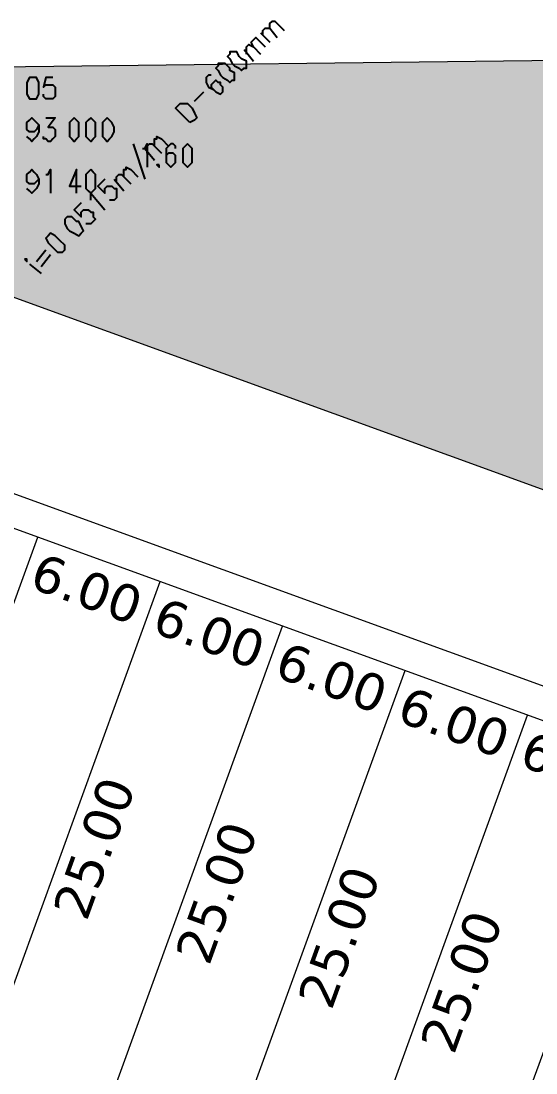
# Model space of a CAD drawing. Header units: centimetres. Extents: x 429547 to 433218, y 9613176 to 9615382.
# Drawn here: x 432625.06 to 432648.77, y 9614630.32 to 9614678.78 of the extents above; entities that cross this region are included whole.
import ezdxf

# ---------------------------------------------------------------- set-up
doc = ezdxf.new("R2010")
doc.units = ezdxf.units.CM
doc.header["$LTSCALE"] = 0.05
doc.layers.add('AREAS', color=6, linetype='Continuous', lineweight=20)
doc.layers.add('p vista', color=1, linetype='Continuous', lineweight=50)
for name, color, linetype in [('DIM', 7, 'Continuous'), ('Hachura', 252, 'Continuous'), ('PDF_PS_IND_DIAMETRO', 1, 'Continuous'), ('PDF_PS_IND_INCLINACAO', 1, 'Continuous'), ('PDF_PS_PONTOS_IDENTIFICACAO_TXT', 1, 'Continuous')]:
    doc.layers.add(name, color=color, linetype=linetype)
doc.styles.add('LEALTÀ PADRÃO', font='verdana.ttf')

msp = doc.modelspace()

# ---------------------------------------------------------------- hatches: boundary and pattern name
at = {"layer": 'Hachura', "linetype": 'Continuous', "lineweight": -2, "true_color": 0x139b48}
h = msp.add_hatch(dxfattribs=at)
h.set_pattern_fill('CROSS', color=114, scale=0.1)
h.set_pattern_definition([(0, (3000, 500), (0.635, 0.635), [0.3175, -0.9525]), (90, (3000.15875, 499.84125), (-0.635, 0.635), [0.3175, -0.9525])])
h.paths.add_polyline_path([(432658.056, 9614677.069), (432596.462, 9614676.347), (432598.012, 9614675.763), (432650.626, 9614656.633)])

# ---------------------------------------------------------------- linework, layer by layer
at = {"layer": 'AREAS', "color": 7, "linetype": 'Continuous', "lineweight": 9}
for p, q in [((432596.462, 9614676.347), (432658.056, 9614677.069)), ((432650.626, 9614656.633), (432598.012, 9614675.763))]:
    msp.add_line(p, q, dxfattribs=at)
at = {"layer": 'p vista', "color": 7, "linetype": 'Continuous', "lineweight": 9}
for p, q in [((432702.785, 9614637.669), (432598.012, 9614675.763)), ((432753.487, 9614610.19), (432594.367, 9614668.044)), ((432759.185, 9614606.522, 0), (432593.968, 9614666.593)), ((432616.976, 9614630.666), (432625.827, 9614655.009)), ((432622.845, 9614629.251), (432631.466, 9614652.959)), ((432628.562, 9614627.414), (432637.104, 9614650.909)), ((432634.201, 9614625.364), (432642.743, 9614648.859)), ((432639.84, 9614623.313), (432648.382, 9614646.809)), ((432645.478, 9614621.263), (432654.021, 9614644.758))]:
    msp.add_line(p, q, dxfattribs=at)
at = {"layer": 'PDF_PS_IND_DIAMETRO', "linetype": 'Continuous', "lineweight": 25}
for points in [[(432636.196, 9614678.129), (432636.196, 9614678.347), (432636.305, 9614678.455), (432636.414, 9614678.455), (432636.522, 9614678.455), (432636.848, 9614678.021)], [(432636.522, 9614678.455), (432636.522, 9614678.564), (432636.522, 9614678.673), (432636.631, 9614678.781), (432636.74, 9614678.781), (432636.848, 9614678.673), (432637.174, 9614678.347)], [(432635.762, 9614677.586), (432635.653, 9614677.803), (432635.762, 9614677.912), (432635.87, 9614678.021), (432635.979, 9614677.912), (432636.305, 9614677.586)], [(432636.088, 9614678.238), (432636.522, 9614677.803)], [(432635.327, 9614677.477), (432635.762, 9614676.934)], [(432635.436, 9614677.26), (432635.436, 9614677.477), (432635.436, 9614677.586), (432635.544, 9614677.695), (432635.762, 9614677.586), (432636.088, 9614677.26)], [(432633.806, 9614676.282), (432633.697, 9614676.282), (432633.589, 9614676.173), (432633.589, 9614676.065), (432633.589, 9614675.956), (432633.697, 9614675.739), (432633.915, 9614675.63), (432634.023, 9614675.521), (432634.241, 9614675.413), (432634.349, 9614675.521), (432634.349, 9614675.63), (432634.349, 9614675.739), (432634.241, 9614675.847), (432634.241, 9614675.956), (432634.132, 9614675.956), (432634.023, 9614676.065), (432633.915, 9614675.956), (432633.806, 9614675.847), (432633.806, 9614675.739), (432633.915, 9614675.63)], [(432633.045, 9614675.087), (432633.48, 9614675.521)]]:
    msp.add_lwpolyline(points, dxfattribs=at)
for points in [[(432634.675, 9614677.26), (432634.567, 9614677.151), (432634.675, 9614677.043), (432634.784, 9614676.825), (432634.892, 9614676.717), (432635.11, 9614676.608), (432635.218, 9614676.499), (432635.327, 9614676.608), (432635.436, 9614676.608), (432635.436, 9614676.717), (432635.436, 9614676.934), (432635.218, 9614677.043), (432635.11, 9614677.151), (432635.001, 9614677.369), (432634.784, 9614677.369), (432634.675, 9614677.369)], [(432634.132, 9614676.717), (432634.023, 9614676.608), (432634.132, 9614676.499), (432634.241, 9614676.282), (432634.349, 9614676.173), (432634.567, 9614676.065), (432634.675, 9614675.956), (432634.784, 9614676.065), (432634.892, 9614676.065), (432634.892, 9614676.173), (432634.892, 9614676.391), (432634.675, 9614676.499), (432634.675, 9614676.608), (432634.458, 9614676.825), (432634.241, 9614676.825), (432634.132, 9614676.825)], [(432632.828, 9614674.109), (432632.176, 9614674.761), (432632.393, 9614674.978), (432632.502, 9614674.978), (432632.611, 9614674.978), (432632.719, 9614674.978), (432632.828, 9614674.869), (432632.937, 9614674.761), (432633.045, 9614674.543), (432633.154, 9614674.326), (432633.045, 9614674.217)]]:
    msp.add_lwpolyline(points, close=True, dxfattribs=at)
at = {"layer": 'PDF_PS_IND_INCLINACAO', "linetype": 'Continuous', "lineweight": 25}
for points in [[(432630.22, 9614673.131), (432630.763, 9614671.501)], [(432630.872, 9614672.696), (432630.872, 9614672.913), (432630.872, 9614673.022), (432630.981, 9614673.131), (432631.089, 9614673.131), (432631.198, 9614673.022), (432631.524, 9614672.696)], [(432631.198, 9614673.022), (432631.198, 9614673.239), (432631.198, 9614673.348), (432631.307, 9614673.348), (432631.307, 9614673.457), (432631.524, 9614673.348), (432631.85, 9614673.022)], [(432630.763, 9614672.913), (432631.198, 9614672.37)], [(432629.459, 9614671.392), (432629.459, 9614671.501), (432629.459, 9614671.61), (432629.568, 9614671.718), (432629.677, 9614671.718), (432629.785, 9614671.61), (432630.111, 9614671.284)], [(432629.785, 9614671.61), (432629.785, 9614671.827), (432629.785, 9614671.936), (432629.894, 9614671.936), (432629.894, 9614672.044), (432630.111, 9614671.936), (432630.437, 9614671.61)], [(432628.916, 9614671.501), (432628.59, 9614671.175), (432628.916, 9614670.849), (432628.916, 9614670.958), (432628.916, 9614671.066), (432629.025, 9614671.175), (432629.133, 9614671.175), (432629.242, 9614671.175), (432629.351, 9614671.066), (432629.459, 9614671.066), (432629.459, 9614670.849), (432629.459, 9614670.74), (432629.459, 9614670.632), (432629.351, 9614670.523), (432629.242, 9614670.523), (432629.133, 9614670.523)], [(432629.351, 9614671.501), (432629.785, 9614670.958)], [(432628.264, 9614670.523), (432628.264, 9614670.632), (432628.264, 9614670.849), (432628.916, 9614670.088)], [(432627.829, 9614670.414), (432627.503, 9614670.088), (432627.829, 9614669.762), (432627.829, 9614669.871), (432627.829, 9614669.98), (432627.938, 9614670.088), (432628.047, 9614670.088), (432628.155, 9614670.088), (432628.264, 9614669.98), (432628.373, 9614669.98), (432628.373, 9614669.762), (432628.481, 9614669.654), (432628.373, 9614669.545), (432628.264, 9614669.436), (432628.155, 9614669.436), (432628.047, 9614669.436)], [(432625.765, 9614667.698), (432626.199, 9614668.241)], [(432625.982, 9614667.48), (432626.417, 9614668.024)], [(432625.439, 9614667.589), (432625.982, 9614667.154)]]:
    msp.add_lwpolyline(points, dxfattribs=at)
for points in [[(432627.069, 9614669.654), (432627.069, 9614669.545), (432627.069, 9614669.436), (432627.177, 9614669.219), (432627.286, 9614669.11), (432627.503, 9614669.002), (432627.721, 9614668.893), (432627.829, 9614669.002), (432627.938, 9614669.11), (432627.829, 9614669.328), (432627.721, 9614669.545), (432627.612, 9614669.545), (432627.395, 9614669.762), (432627.286, 9614669.762), (432627.177, 9614669.762)], [(432626.308, 9614668.893), (432626.199, 9614668.784), (432626.308, 9614668.567), (432626.417, 9614668.458), (432626.525, 9614668.35), (432626.743, 9614668.132), (432626.851, 9614668.132), (432626.96, 9614668.132), (432627.069, 9614668.241), (432627.069, 9614668.35), (432627.069, 9614668.458), (432626.851, 9614668.676), (432626.743, 9614668.784), (432626.634, 9614668.893), (432626.417, 9614669.002)], [(432625.221, 9614667.806), (432625.33, 9614667.698), (432625.33, 9614667.806)]]:
    msp.add_lwpolyline(points, close=True, dxfattribs=at)
at = {"layer": 'PDF_PS_PONTOS_IDENTIFICACAO_TXT', "linetype": 'Continuous', "lineweight": 25}
for points in [[(432625.547, 9614676.173), (432625.439, 9614676.173), (432625.33, 9614675.956), (432625.33, 9614675.739), (432625.33, 9614675.63), (432625.33, 9614675.413), (432625.439, 9614675.195), (432625.547, 9614675.195), (432625.656, 9614675.195), (432625.765, 9614675.195), (432625.873, 9614675.413), (432625.873, 9614675.63), (432625.873, 9614675.739), (432625.873, 9614675.956), (432625.765, 9614676.173), (432625.656, 9614676.173)], [(432627.503, 9614674.326), (432627.395, 9614674.217), (432627.286, 9614674.109), (432627.286, 9614673.891), (432627.286, 9614673.674), (432627.286, 9614673.457), (432627.395, 9614673.348), (432627.503, 9614673.239), (432627.612, 9614673.348), (432627.721, 9614673.457), (432627.721, 9614673.674), (432627.721, 9614673.891), (432627.721, 9614674.109), (432627.612, 9614674.217)], [(432628.264, 9614674.326), (432628.155, 9614674.217), (432628.047, 9614674.109), (432628.047, 9614673.891), (432628.047, 9614673.674), (432628.047, 9614673.457), (432628.155, 9614673.348), (432628.264, 9614673.239), (432628.373, 9614673.348), (432628.481, 9614673.457), (432628.481, 9614673.674), (432628.481, 9614673.891), (432628.481, 9614674.109), (432628.373, 9614674.217)], [(432629.025, 9614674.326), (432628.916, 9614674.217), (432628.807, 9614674.109), (432628.807, 9614673.891), (432628.807, 9614673.674), (432628.807, 9614673.457), (432628.916, 9614673.348), (432629.025, 9614673.239), (432629.133, 9614673.348), (432629.242, 9614673.457), (432629.351, 9614673.674), (432629.351, 9614673.891), (432629.242, 9614674.109), (432629.133, 9614674.217)], [(432632.719, 9614673.131), (432632.611, 9614673.022), (432632.502, 9614672.913), (432632.502, 9614672.696), (432632.502, 9614672.479), (432632.502, 9614672.262), (432632.611, 9614672.153), (432632.719, 9614672.044), (432632.828, 9614672.153), (432632.937, 9614672.262), (432632.937, 9614672.479), (432632.937, 9614672.696), (432632.937, 9614672.913), (432632.828, 9614673.022)], [(432631.415, 9614672.153), (432631.307, 9614672.153), (432631.415, 9614672.044)], [(432628.264, 9614671.936), (432628.155, 9614671.827), (432628.047, 9614671.718), (432628.047, 9614671.501), (432628.047, 9614671.284), (432628.047, 9614671.066), (432628.155, 9614670.958), (432628.264, 9614670.849), (432628.373, 9614670.958), (432628.481, 9614671.066), (432628.481, 9614671.284), (432628.481, 9614671.501), (432628.481, 9614671.718), (432628.373, 9614671.827)]]:
    msp.add_lwpolyline(points, close=True, dxfattribs=at)
for points in [[(432626.525, 9614676.173), (432626.199, 9614676.173), (432626.091, 9614675.739), (432626.199, 9614675.847), (432626.308, 9614675.847), (432626.417, 9614675.847), (432626.525, 9614675.847), (432626.634, 9614675.739), (432626.634, 9614675.63), (432626.634, 9614675.521), (432626.634, 9614675.304), (432626.525, 9614675.195), (432626.417, 9614675.195), (432626.308, 9614675.195), (432626.199, 9614675.195), (432626.091, 9614675.304), (432626.091, 9614675.413)], [(432625.873, 9614674), (432625.765, 9614673.783), (432625.656, 9614673.674), (432625.547, 9614673.674), (432625.439, 9614673.674), (432625.33, 9614673.783), (432625.33, 9614674), (432625.33, 9614674.109), (432625.439, 9614674.217), (432625.547, 9614674.326), (432625.656, 9614674.217), (432625.765, 9614674.109), (432625.873, 9614674), (432625.873, 9614673.674), (432625.765, 9614673.457), (432625.656, 9614673.348), (432625.547, 9614673.239), (432625.439, 9614673.348), (432625.33, 9614673.457)], [(432626.199, 9614674.326), (432626.634, 9614674.326), (432626.308, 9614673.891), (432626.525, 9614673.891), (432626.634, 9614673.783), (432626.634, 9614673.674), (432626.634, 9614673.565), (432626.634, 9614673.457), (432626.525, 9614673.348), (432626.417, 9614673.239), (432626.308, 9614673.239), (432626.199, 9614673.348), (432626.091, 9614673.348), (432626.091, 9614673.457)], [(432630.655, 9614672.913), (432630.763, 9614672.913), (432630.872, 9614673.131), (432630.872, 9614672.044)], [(432632.176, 9614672.913), (432632.176, 9614673.022), (432632.067, 9614673.131), (432631.959, 9614673.131), (432631.85, 9614673.022), (432631.741, 9614672.913), (432631.741, 9614672.696), (432631.741, 9614672.37), (432631.741, 9614672.262), (432631.85, 9614672.153), (432631.959, 9614672.044), (432632.067, 9614672.153), (432632.176, 9614672.262), (432632.176, 9614672.37), (432632.176, 9614672.588), (432632.067, 9614672.696), (432631.959, 9614672.696), (432631.85, 9614672.696), (432631.741, 9614672.588), (432631.741, 9614672.37)], [(432625.873, 9614671.501), (432625.765, 9614671.392), (432625.656, 9614671.284), (432625.547, 9614671.284), (432625.439, 9614671.284), (432625.33, 9614671.392), (432625.33, 9614671.501), (432625.33, 9614671.61), (432625.33, 9614671.718), (432625.439, 9614671.827), (432625.547, 9614671.936), (432625.656, 9614671.827), (432625.765, 9614671.718), (432625.873, 9614671.501), (432625.873, 9614671.284), (432625.765, 9614671.066), (432625.656, 9614670.958), (432625.547, 9614670.849), (432625.439, 9614670.958), (432625.33, 9614671.066)], [(432626.199, 9614671.718), (432626.308, 9614671.718), (432626.417, 9614671.936), (432626.417, 9614670.849)], [(432627.612, 9614670.849), (432627.612, 9614671.936), (432627.286, 9614671.175), (432627.829, 9614671.175)]]:
    msp.add_lwpolyline(points, dxfattribs=at)

# ---------------------------------------------------------------- texts
at = {"layer": 'DIM', "color": 7, "linetype": 'Continuous', "lineweight": 9, "style": 'LEALTÀ PADRÃO'}
for s, rotation, p in [('6.00', 340.0192, (432625.36, 9614652.719)), ('6.00', 340.0192, (432630.999, 9614650.669)), ('6.00', 340.0192, (432636.638, 9614648.619)), ('6.00', 340.0192, (432642.276, 9614646.568)), ('6.00', 340.0192, (432647.915, 9614644.518)), ('25.00', 70.0192, (432628.072, 9614637.261)), ('25.00', 70.0192, (432633.711, 9614635.21)), ('25.00', 70.0192, (432639.35, 9614633.16)), ('25.00', 70.0192, (432644.989, 9614631.11))]:
    msp.add_text(s, height=1.7, rotation=rotation, dxfattribs=at).set_placement(p)

doc.saveas('drawing.dxf')
